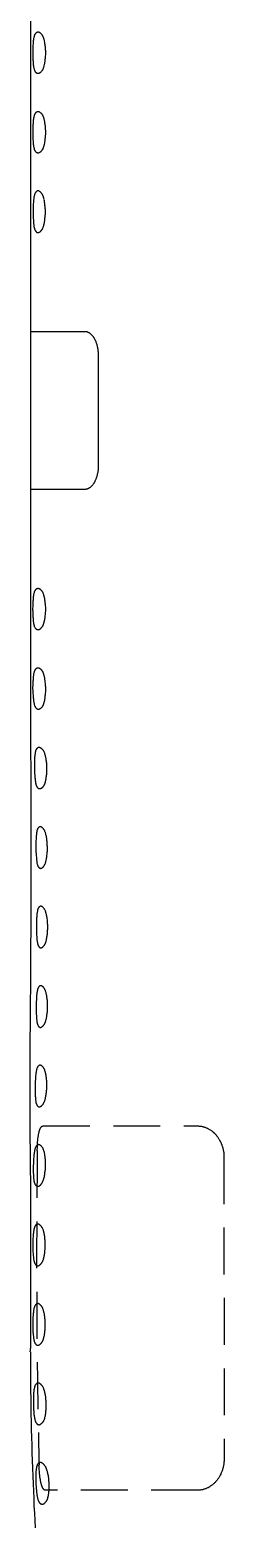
# Model space of a CAD drawing. Header units: millimetres. Extents: x -1718 to 143559, y -78490 to 15626.
# Drawn here: x 108194 to 109746, y -68535 to -56601 of the extents above; entities that cross this region are included whole.
import ezdxf

# ---------------------------------------------------------------- set-up
doc = ezdxf.new("R2010")
doc.units = ezdxf.units.MM
doc.header["$MEASUREMENT"] = 0
doc.linetypes.add('DASHED2', pattern=[0.375, 0.25, -0.125])
doc.layers.get('0').update_dxf_attribs({"linetype": 'CONTINUOUS'})

msp = doc.modelspace()

# ---------------------------------------------------------------- linework, layer by layer
at = {"color": 7, "ltscale": 0.03937}
for p, q in [((108198, -34121), (108198, -61865)), ((108198, -59012), (108308, -59012)), ((108308, -59012), (108635, -59012)), ((108740, -59202), (108741, -60084)), ((108308, -60274), (108198, -60274)), ((108636, -60274), (108308, -60274))]:
    msp.add_line(p, q, dxfattribs=at)
at = {"color": 7, "ltscale": 0.000367172}
msp.add_line((108219, -61866), (108219, -61866), dxfattribs=at)
at = {"color": 7, "ltscale": 0.000294122}
msp.add_line((108318, -61866), (108318, -61866), dxfattribs=at)
at = {"color": 7, "linetype": 'DASHED2', "ltscale": 1500}
for p, q in [((108299, -65361), (109537, -65361)), ((109745, -65611), (109746, -68022)), ((109539, -68272), (108317, -68271))]:
    msp.add_line(p, q, dxfattribs=at)
at = {"color": 7, "ltscale": 1.15342e-05}
msp.add_line((108198, -67166), (108198, -67166), dxfattribs=at)
at = {"color": 7, "ltscale": 0.03937}
for points in [[(108220, -56784), (108220, -56774), (108220, -56760), (108220, -56747), (108221, -56741), (108221, -56734), (108221, -56724), (108222, -56714), (108223, -56704), (108224, -56695), (108224, -56690), (108224, -56686), (108225, -56678), (108226, -56675), (108226, -56671), (108227, -56667), (108228, -56662), (108229, -56658), (108230, -56654), (108231, -56650), (108231, -56648), (108232, -56646), (108233, -56645), (108234, -56642), (108234, -56640), (108235, -56639), (108237, -56636), (108238, -56634), (108239, -56631), (108241, -56629), (108242, -56628), (108243, -56627), (108244, -56626), (108245, -56625), (108246, -56624), (108247, -56622), (108249, -56621), (108250, -56620), (108252, -56620), (108253, -56619), (108254, -56619), (108256, -56618), (108257, -56618), (108259, -56618), (108260, -56618), (108261, -56618), (108262, -56618), (108263, -56618), (108263, -56618), (108265, -56619), (108267, -56620), (108268, -56620), (108269, -56620), (108270, -56621), (108271, -56621), (108273, -56623), (108275, -56624), (108277, -56626), (108279, -56628), (108280, -56629), (108282, -56630), (108283, -56631), (108284, -56633), (108287, -56636), (108289, -56639), (108290, -56640), (108291, -56642), (108293, -56644), (108294, -56646), (108296, -56649), (108297, -56652), (108299, -56655), (108300, -56659), (108301, -56663), (108302, -56665), (108303, -56667), (108304, -56670), (108305, -56673), (108306, -56679), (108308, -56684)], [(108308, -56685), (108309, -56691), (108310, -56696), (108311, -56702), (108312, -56706), (108312, -56710), (108314, -56718), (108315, -56726), (108316, -56734), (108316, -56742), (108317, -56750), (108317, -56759), (108318, -56767), (108318, -56776), (108318, -56784)], [(108308, -56885), (108307, -56888), (108306, -56891), (108305, -56895), (108304, -56899), (108303, -56902), (108301, -56907), (108300, -56911), (108298, -56915), (108297, -56918), (108296, -56920), (108295, -56921), (108294, -56924), (108293, -56925), (108291, -56927), (108290, -56929), (108290, -56930), (108287, -56933), (108285, -56936), (108282, -56938), (108281, -56940), (108280, -56941), (108278, -56943), (108276, -56944), (108274, -56946), (108272, -56947), (108270, -56948), (108269, -56948), (108268, -56949), (108267, -56949), (108266, -56950), (108265, -56950), (108264, -56951), (108262, -56951), (108261, -56951), (108259, -56951), (108258, -56951), (108256, -56951), (108255, -56950), (108253, -56950), (108252, -56949), (108250, -56949), (108249, -56948), (108247, -56947), (108246, -56945), (108244, -56944), (108243, -56943), (108242, -56942), (108241, -56940), (108240, -56939), (108240, -56938), (108239, -56937), (108237, -56935), (108236, -56932), (108235, -56930), (108234, -56929), (108233, -56927), (108233, -56925), (108232, -56922), (108231, -56920), (108231, -56918), (108230, -56916), (108229, -56911), (108228, -56907), (108227, -56903), (108227, -56898), (108226, -56895), (108225, -56891), (108224, -56883), (108224, -56879), (108224, -56874), (108223, -56865), (108222, -56855), (108221, -56845), (108221, -56835), (108221, -56829), (108220, -56822), (108220, -56809), (108220, -56796), (108220, -56784)], [(108318, -56784), (108318, -56793), (108318, -56802), (108317, -56811), (108317, -56820), (108316, -56829), (108315, -56837), (108315, -56841), (108314, -56846), (108314, -56851), (108313, -56857), (108312, -56862), (108311, -56866), (108311, -56869), (108310, -56874), (108309, -56879), (108308, -56884)], [(108220, -57420), (108220, -57408), (108220, -57395), (108220, -57382), (108221, -57375), (108221, -57369), (108221, -57359), (108222, -57349), (108223, -57339), (108224, -57330), (108224, -57325), (108224, -57321), (108225, -57313), (108226, -57310), (108226, -57306), (108227, -57302), (108228, -57298), (108229, -57294), (108230, -57289), (108231, -57285), (108231, -57283), (108232, -57282), (108232, -57280), (108233, -57277), (108234, -57275), (108235, -57274), (108237, -57271), (108238, -57269), (108239, -57266), (108241, -57264), (108242, -57263), (108243, -57262), (108244, -57261), (108245, -57260), (108246, -57259), (108247, -57257), (108249, -57256), (108250, -57256), (108252, -57255), (108253, -57254), (108254, -57254), (108256, -57253), (108257, -57253), (108259, -57253), (108260, -57253), (108261, -57253), (108262, -57253), (108263, -57253), (108263, -57254), (108265, -57254), (108267, -57255), (108269, -57256), (108271, -57257), (108273, -57258), (108275, -57259), (108277, -57261), (108279, -57262), (108280, -57264), (108281, -57265), (108284, -57267), (108286, -57270), (108289, -57273), (108290, -57275), (108291, -57277), (108293, -57279), (108294, -57281), (108296, -57284), (108297, -57287), (108299, -57290), (108300, -57294), (108301, -57298), (108302, -57300), (108303, -57303), (108304, -57305), (108305, -57308), (108306, -57314), (108308, -57320)], [(108308, -57320), (108309, -57326), (108310, -57332), (108311, -57338), (108312, -57341), (108312, -57345), (108314, -57353), (108315, -57361), (108316, -57369), (108316, -57377), (108317, -57386), (108317, -57394), (108318, -57403), (108318, -57411), (108318, -57420)], [(108308, -57520), (108307, -57523), (108306, -57526), (108305, -57530), (108304, -57534), (108303, -57537), (108301, -57542), (108300, -57546), (108298, -57550), (108297, -57553), (108296, -57555), (108295, -57557), (108294, -57559), (108293, -57561), (108291, -57562), (108290, -57564), (108290, -57565), (108288, -57568), (108285, -57570), (108284, -57572), (108283, -57573), (108281, -57575), (108279, -57576), (108278, -57578), (108276, -57580), (108274, -57581), (108272, -57582), (108270, -57583), (108269, -57584), (108268, -57584), (108267, -57585), (108266, -57585), (108264, -57586), (108262, -57586), (108261, -57586), (108259, -57586), (108257, -57586), (108256, -57586), (108254, -57585), (108252, -57585), (108251, -57584), (108249, -57583), (108248, -57582), (108246, -57581), (108245, -57580), (108243, -57578), (108242, -57577), (108241, -57576), (108240, -57574), (108239, -57573), (108239, -57572), (108237, -57569), (108236, -57567), (108235, -57565), (108234, -57564), (108233, -57562), (108232, -57559), (108232, -57558), (108231, -57556), (108231, -57554), (108230, -57550), (108229, -57546), (108228, -57542), (108227, -57537), (108226, -57533), (108226, -57529), (108225, -57526), (108224, -57518), (108224, -57514), (108223, -57509), (108223, -57500), (108222, -57491), (108221, -57481), (108221, -57471), (108221, -57464), (108220, -57458), (108220, -57445), (108220, -57431), (108220, -57420)], [(108318, -57420), (108318, -57429), (108318, -57437), (108317, -57446), (108317, -57455), (108316, -57464), (108315, -57472), (108315, -57477), (108314, -57481), (108314, -57486), (108313, -57492), (108312, -57497), (108311, -57501), (108311, -57505), (108310, -57509), (108309, -57514), (108308, -57519)], [(108308, -57955), (108306, -57949), (108305, -57944), (108304, -57941), (108303, -57938), (108302, -57936), (108301, -57933), (108300, -57929), (108299, -57926), (108297, -57922), (108296, -57919), (108294, -57916), (108293, -57914), (108291, -57912), (108290, -57910), (108289, -57909), (108287, -57906), (108284, -57903), (108283, -57902), (108282, -57901), (108281, -57899), (108279, -57898), (108277, -57896), (108275, -57895), (108273, -57893), (108271, -57892), (108269, -57891), (108268, -57890), (108267, -57890), (108265, -57889), (108264, -57889), (108263, -57889), (108262, -57888), (108261, -57888), (108260, -57888), (108259, -57888), (108257, -57888), (108256, -57889), (108255, -57889), (108253, -57889), (108252, -57890), (108250, -57891), (108249, -57891), (108247, -57892), (108246, -57894), (108245, -57895), (108244, -57896), (108243, -57897), (108242, -57898), (108241, -57899), (108239, -57901), (108238, -57904), (108236, -57907), (108235, -57909), (108234, -57911), (108233, -57913), (108233, -57915), (108232, -57916), (108232, -57918), (108231, -57920), (108230, -57923), (108229, -57928), (108228, -57932), (108227, -57936), (108227, -57940), (108226, -57943), (108226, -57947), (108225, -57954), (108224, -57959), (108224, -57963), (108223, -57972), (108222, -57981), (108221, -57991), (108221, -58001), (108221, -58007), (108220, -58013), (108220, -58026), (108220, -58039), (108220, -58047), (108220, -58055)], [(108318, -58055), (108318, -58046), (108318, -58038), (108317, -58029), (108317, -58021), (108316, -58013), (108315, -58004), (108315, -57996), (108314, -57988), (108312, -57980), (108312, -57977), (108311, -57973), (108310, -57967), (108309, -57961), (108308, -57956)], [(108220, -58055), (108220, -58063), (108220, -58072), (108220, -58084), (108220, -58097), (108221, -58103), (108221, -58110), (108222, -58119), (108222, -58129), (108223, -58138), (108224, -58147), (108224, -58151), (108225, -58156), (108226, -58163), (108226, -58167), (108227, -58170), (108227, -58175), (108228, -58179), (108229, -58183), (108230, -58187), (108231, -58189), (108231, -58191), (108232, -58193), (108233, -58196), (108234, -58198), (108234, -58198), (108235, -58200), (108236, -58203), (108238, -58205), (108239, -58208), (108240, -58209), (108241, -58210), (108242, -58211), (108242, -58212), (108244, -58214), (108245, -58215), (108247, -58217), (108248, -58218), (108250, -58219), (108251, -58220), (108253, -58220), (108254, -58221), (108256, -58221), (108257, -58221), (108259, -58221), (108261, -58221), (108262, -58221), (108264, -58221), (108266, -58220), (108267, -58220), (108268, -58219), (108269, -58219), (108270, -58219), (108272, -58217), (108274, -58216), (108276, -58215), (108278, -58213), (108279, -58212), (108281, -58210), (108283, -58208), (108284, -58207), (108285, -58206), (108288, -58203), (108289, -58201), (108290, -58199), (108291, -58198), (108293, -58196), (108294, -58194), (108295, -58192), (108296, -58190), (108297, -58188), (108298, -58185), (108300, -58181), (108301, -58177), (108303, -58172), (108304, -58169), (108305, -58165), (108306, -58161), (108307, -58158), (108308, -58155)], [(108308, -58154), (108309, -58149), (108310, -58144), (108311, -58140), (108311, -58136), (108312, -58132), (108313, -58127), (108314, -58121), (108314, -58116), (108315, -58112), (108315, -58107), (108316, -58099), (108317, -58090), (108317, -58081), (108318, -58073), (108318, -58064), (108318, -58055)], [(108635, -59012), (108638, -59012), (108641, -59012), (108644, -59012), (108646, -59013), (108649, -59013), (108652, -59014), (108655, -59015), (108657, -59016), (108660, -59017), (108662, -59018), (108664, -59020), (108667, -59021), (108668, -59022), (108670, -59023), (108673, -59025), (108676, -59027), (108679, -59030), (108681, -59032), (108684, -59035), (108687, -59038), (108690, -59041), (108692, -59043), (108694, -59046), (108697, -59049), (108699, -59052), (108700, -59054), (108702, -59056), (108703, -59059), (108705, -59061), (108707, -59065), (108710, -59070), (108713, -59075), (108715, -59080), (108717, -59085), (108720, -59090), (108722, -59096), (108724, -59102), (108726, -59108), (108727, -59111), (108728, -59114), (108730, -59120), (108731, -59126), (108733, -59133), (108734, -59140), (108735, -59146), (108737, -59153), (108738, -59160), (108738, -59167), (108739, -59174), (108740, -59181), (108740, -59188), (108740, -59195), (108740, -59202)], [(108741, -60084), (108741, -60091), (108740, -60098), (108740, -60105), (108739, -60112), (108739, -60119), (108738, -60127), (108737, -60130), (108737, -60134), (108736, -60138), (108735, -60143), (108734, -60147), (108733, -60153), (108732, -60159), (108730, -60165), (108728, -60171), (108727, -60177), (108725, -60183), (108723, -60188), (108721, -60193), (108719, -60198), (108717, -60203), (108714, -60208), (108712, -60213), (108709, -60218), (108708, -60220), (108707, -60222), (108705, -60225), (108704, -60227), (108702, -60230), (108699, -60233), (108697, -60237), (108695, -60240), (108692, -60243), (108689, -60246), (108687, -60249), (108684, -60252), (108681, -60254), (108678, -60257), (108675, -60259), (108672, -60261), (108671, -60262), (108669, -60263), (108666, -60265), (108663, -60267), (108660, -60268), (108659, -60269), (108657, -60270), (108656, -60270), (108654, -60271), (108651, -60272), (108649, -60272), (108646, -60273), (108644, -60273), (108641, -60274), (108638, -60274), (108636, -60274)], [(108219, -61231), (108219, -61222), (108220, -61213), (108220, -61200), (108220, -61187), (108220, -61181), (108221, -61175), (108221, -61165), (108222, -61156), (108223, -61147), (108223, -61138), (108224, -61133), (108224, -61129), (108225, -61122), (108226, -61119), (108226, -61115), (108227, -61111), (108228, -61107), (108229, -61103), (108230, -61099), (108231, -61095), (108231, -61093), (108232, -61092), (108232, -61090), (108233, -61089), (108234, -61087), (108235, -61085), (108236, -61082), (108238, -61079), (108239, -61077), (108240, -61076), (108241, -61075), (108242, -61073), (108244, -61071), (108245, -61070), (108246, -61070), (108247, -61068), (108248, -61067), (108250, -61067), (108251, -61066), (108253, -61065), (108254, -61065), (108256, -61064), (108257, -61064), (108259, -61064), (108261, -61064), (108262, -61065), (108264, -61065), (108266, -61065), (108267, -61066), (108268, -61067), (108270, -61067), (108271, -61068), (108272, -61068), (108274, -61070), (108276, -61072), (108278, -61073), (108280, -61075), (108282, -61077), (108283, -61078), (108285, -61080), (108286, -61081), (108289, -61085), (108290, -61087), (108291, -61088), (108293, -61090), (108294, -61092), (108295, -61094), (108296, -61096), (108297, -61098), (108298, -61101), (108300, -61105), (108301, -61109), (108303, -61114), (108304, -61118), (108305, -61122), (108306, -61126), (108307, -61129), (108308, -61132)], [(108308, -61132), (108309, -61137), (108310, -61143), (108311, -61149), (108312, -61153), (108312, -61156), (108314, -61164), (108315, -61172), (108315, -61180), (108316, -61188), (108317, -61197), (108317, -61205), (108318, -61214), (108318, -61222), (108318, -61231)], [(108308, -61329), (108307, -61333), (108306, -61336), (108305, -61340), (108304, -61344), (108303, -61348), (108301, -61352), (108300, -61356), (108298, -61360), (108297, -61364), (108296, -61365), (108295, -61367), (108294, -61369), (108293, -61371), (108291, -61373), (108290, -61375), (108289, -61376), (108288, -61378), (108285, -61381), (108283, -61384), (108280, -61386), (108279, -61387), (108278, -61388), (108276, -61390), (108274, -61391), (108272, -61393), (108271, -61394), (108269, -61395), (108267, -61396), (108265, -61396), (108263, -61397), (108261, -61397), (108261, -61397), (108260, -61397), (108259, -61397), (108258, -61397), (108257, -61397), (108255, -61397), (108254, -61397), (108253, -61396), (108251, -61396), (108250, -61395), (108249, -61394), (108247, -61393), (108246, -61392), (108245, -61391), (108244, -61390), (108243, -61389), (108242, -61388), (108241, -61387), (108240, -61386), (108239, -61384), (108238, -61383), (108238, -61382), (108236, -61379), (108234, -61376), (108233, -61374), (108233, -61373), (108232, -61371), (108232, -61370), (108231, -61368), (108231, -61366), (108230, -61362), (108229, -61358), (108228, -61354), (108227, -61350), (108226, -61345), (108226, -61342), (108225, -61338), (108224, -61331), (108224, -61327), (108223, -61322), (108223, -61313), (108222, -61304), (108221, -61294), (108221, -61284), (108220, -61278), (108220, -61272), (108220, -61259), (108220, -61246), (108219, -61238), (108219, -61231)], [(108318, -61231), (108318, -61240), (108318, -61248), (108317, -61257), (108317, -61266), (108316, -61275), (108315, -61283), (108315, -61287), (108314, -61292), (108314, -61297), (108313, -61302), (108312, -61308), (108311, -61315), (108310, -61319), (108309, -61322), (108308, -61326), (108308, -61329)], [(108219, -61866), (108219, -61854), (108220, -61841), (108220, -61828), (108220, -61822), (108220, -61815), (108221, -61805), (108222, -61795), (108222, -61786), (108223, -61776), (108224, -61772), (108224, -61767), (108225, -61760), (108225, -61756), (108226, -61753), (108227, -61748), (108227, -61744), (108228, -61740), (108229, -61736), (108230, -61732), (108231, -61730), (108231, -61728), (108232, -61726), (108233, -61724), (108234, -61722), (108235, -61720), (108236, -61718), (108237, -61715), (108239, -61713), (108240, -61710), (108241, -61709), (108242, -61708), (108243, -61707), (108244, -61706), (108245, -61705), (108247, -61704), (108248, -61703), (108250, -61702), (108251, -61701), (108253, -61700), (108254, -61700), (108255, -61700), (108257, -61699), (108258, -61699), (108259, -61699), (108260, -61699), (108261, -61700), (108262, -61700), (108263, -61700), (108265, -61700), (108267, -61701), (108268, -61701), (108269, -61702), (108270, -61702), (108271, -61703), (108273, -61704), (108275, -61706), (108277, -61707), (108279, -61709), (108281, -61711), (108282, -61712), (108284, -61714), (108285, -61716), (108286, -61717), (108289, -61720), (108289, -61721), (108291, -61722), (108291, -61723), (108292, -61725), (108294, -61727), (108295, -61730), (108296, -61731), (108297, -61733), (108298, -61737), (108300, -61741), (108301, -61745), (108303, -61749), (108304, -61753), (108305, -61757), (108306, -61761), (108307, -61764), (108308, -61767)], [(108308, -61767), (108309, -61773), (108310, -61778), (108311, -61784), (108312, -61788), (108312, -61792), (108314, -61799), (108315, -61807), (108315, -61815), (108316, -61824), (108317, -61832), (108317, -61840), (108318, -61849), (108318, -61857), (108318, -61866)], [(108198, -61865), (108198, -61948), (108199, -62030), (108199, -62085), (108199, -62195), (108200, -62359), (108201, -62523), (108202, -62605), (108202, -62687), (108202, -62769), (108203, -62851), (108203, -62932), (108203, -63014), (108203, -63095), (108203, -63177), (108203, -63253), (108203, -63329), (108203, -63405), (108202, -63481), (108202, -63556), (108202, -63632), (108201, -63708), (108201, -63783), (108200, -63934), (108199, -64085), (108198, -64235), (108197, -64386), (108196, -64485), (108196, -64567), (108195, -64649), (108195, -64730), (108195, -64812), (108194, -64894), (108194, -64975), (108194, -65057), (108194, -65139), (108194, -65221), (108195, -65302), (108195, -65384), (108195, -65466), (108196, -65549), (108196, -65631), (108197, -65714), (108198, -65797)], [(108310, -61964), (108308, -61970), (108307, -61976), (108306, -61979), (108305, -61982), (108304, -61986), (108303, -61990), (108301, -61994), (108300, -61997), (108298, -62001), (108297, -62004), (108295, -62006), (108295, -62008), (108294, -62009), (108293, -62010), (108292, -62011), (108290, -62014), (108287, -62017), (108286, -62019), (108285, -62020), (108284, -62021), (108282, -62022), (108280, -62024), (108279, -62026), (108277, -62027), (108275, -62028), (108273, -62029), (108271, -62030), (108269, -62031), (108268, -62032), (108266, -62032), (108264, -62032), (108263, -62032), (108261, -62032), (108259, -62032), (108258, -62032), (108256, -62031), (108255, -62031), (108253, -62030), (108252, -62029), (108251, -62028), (108250, -62028), (108249, -62027), (108248, -62026), (108247, -62025), (108246, -62024), (108245, -62023), (108244, -62021), (108242, -62019), (108241, -62017), (108239, -62014), (108238, -62011), (108237, -62009), (108236, -62007), (108235, -62006), (108234, -62003), (108233, -62000), (108232, -61996), (108231, -61992), (108230, -61988), (108230, -61985), (108229, -61981), (108228, -61978), (108228, -61974), (108227, -61970), (108227, -61966), (108226, -61958), (108225, -61950), (108224, -61941), (108223, -61935), (108223, -61929), (108222, -61923), (108222, -61917), (108221, -61904), (108220, -61892), (108220, -61879), (108219, -61866)], [(108318, -61866), (108318, -61875), (108318, -61884), (108318, -61893), (108317, -61902), (108317, -61910), (108316, -61918), (108315, -61926), (108315, -61934), (108314, -61942), (108313, -61946), (108312, -61950), (108311, -61955), (108311, -61959), (108310, -61964)], [(108233, -62501), (108233, -62487), (108233, -62474), (108233, -62461), (108233, -62449), (108234, -62437), (108234, -62431), (108234, -62426), (108235, -62418), (108235, -62411), (108236, -62404), (108236, -62396), (108237, -62393), (108237, -62389), (108238, -62384), (108239, -62379), (108239, -62375), (108240, -62371), (108241, -62368), (108241, -62366), (108242, -62364), (108243, -62361), (108243, -62359), (108244, -62357), (108245, -62355), (108247, -62352), (108247, -62351), (108248, -62349), (108249, -62348), (108250, -62346), (108251, -62344), (108253, -62343), (108254, -62341), (108255, -62340), (108256, -62339), (108257, -62338), (108258, -62337), (108260, -62337), (108261, -62336), (108262, -62335), (108264, -62335), (108265, -62335), (108267, -62335), (108269, -62335), (108270, -62335), (108272, -62335), (108274, -62335), (108275, -62336), (108276, -62336), (108277, -62337), (108278, -62337), (108279, -62338), (108281, -62339), (108283, -62341), (108285, -62342), (108287, -62344), (108289, -62345), (108291, -62347), (108292, -62349), (108293, -62350), (108294, -62352), (108296, -62353), (108298, -62356), (108298, -62357), (108300, -62358), (108301, -62360), (108302, -62362), (108303, -62364), (108304, -62365), (108305, -62367), (108306, -62371), (108308, -62374), (108310, -62379), (108311, -62383), (108312, -62387), (108314, -62392), (108315, -62395), (108316, -62398), (108317, -62405), (108319, -62411)], [(108319, -62411), (108320, -62417), (108321, -62422), (108322, -62427), (108322, -62431), (108323, -62435), (108324, -62443), (108325, -62451), (108326, -62460), (108326, -62468), (108327, -62476), (108327, -62484), (108328, -62493), (108328, -62501)], [(108322, -62584), (108321, -62590), (108320, -62597), (108319, -62603), (108317, -62609), (108316, -62612), (108316, -62615), (108315, -62618), (108314, -62620), (108313, -62624), (108312, -62627), (108310, -62630), (108310, -62632), (108309, -62634), (108308, -62636), (108307, -62638), (108306, -62640), (108305, -62642), (108304, -62644), (108302, -62646), (108302, -62646), (108299, -62650), (108298, -62651), (108297, -62653), (108295, -62655), (108294, -62656), (108292, -62658), (108290, -62660), (108288, -62661), (108286, -62663), (108284, -62664), (108283, -62665), (108282, -62665), (108280, -62666), (108279, -62667), (108277, -62667), (108275, -62667), (108274, -62668), (108273, -62668), (108272, -62668), (108271, -62668), (108270, -62667), (108269, -62667), (108268, -62667), (108267, -62667), (108266, -62666), (108264, -62665), (108263, -62664), (108261, -62663), (108260, -62662), (108259, -62660), (108257, -62659), (108256, -62658), (108255, -62656), (108254, -62655), (108254, -62654), (108252, -62651), (108251, -62649), (108250, -62646), (108249, -62644), (108248, -62643), (108248, -62641), (108247, -62639), (108246, -62638), (108245, -62634), (108244, -62630), (108244, -62627), (108243, -62624), (108243, -62621), (108242, -62618), (108241, -62611), (108240, -62604), (108239, -62596), (108238, -62587), (108237, -62578), (108236, -62568), (108236, -62562), (108236, -62556), (108235, -62549), (108235, -62543), (108234, -62529), (108234, -62515), (108233, -62501)], [(108328, -62501), (108328, -62510), (108328, -62519), (108328, -62527), (108327, -62536), (108327, -62544), (108326, -62552), (108325, -62560), (108324, -62568), (108323, -62576), (108323, -62580), (108322, -62584)], [(108333, -63102), (108332, -63095), (108332, -63087), (108331, -63080), (108330, -63072), (108329, -63065), (108328, -63057), (108326, -63049), (108326, -63046), (108325, -63042), (108324, -63039), (108323, -63035), (108322, -63031), (108321, -63026), (108320, -63022), (108318, -63017), (108317, -63013), (108315, -63009), (108314, -63005), (108313, -63003), (108312, -63001), (108311, -62999), (108310, -62997), (108308, -62995), (108307, -62993), (108306, -62991), (108304, -62988), (108302, -62986), (108300, -62984), (108299, -62982), (108297, -62981), (108296, -62980), (108295, -62979), (108293, -62977), (108291, -62976), (108290, -62974), (108288, -62973), (108287, -62973), (108286, -62972), (108285, -62972), (108284, -62971), (108282, -62971), (108281, -62970), (108279, -62970), (108278, -62970), (108276, -62970), (108275, -62970), (108274, -62970), (108272, -62970), (108271, -62971), (108270, -62971), (108268, -62972), (108267, -62973), (108266, -62973), (108265, -62974), (108265, -62975), (108264, -62976), (108263, -62977), (108261, -62979), (108260, -62980), (108259, -62982), (108258, -62983), (108258, -62985), (108256, -62987), (108255, -62990), (108254, -62992), (108253, -62994), (108253, -62996), (108252, -62998), (108251, -63001), (108251, -63003), (108250, -63005), (108249, -63010), (108249, -63013), (108248, -63016), (108248, -63019), (108247, -63022), (108246, -63029), (108246, -63036), (108245, -63041), (108245, -63046), (108245, -63052), (108244, -63057), (108244, -63068), (108243, -63079), (108243, -63086), (108243, -63093), (108243, -63100), (108243, -63107), (108243, -63122), (108243, -63136)], [(108243, -63136), (108243, -63151), (108243, -63165), (108243, -63172), (108244, -63180), (108244, -63191), (108245, -63202), (108246, -63213), (108246, -63218), (108247, -63224), (108247, -63229), (108247, -63233), (108248, -63238), (108249, -63242), (108249, -63246), (108250, -63250), (108250, -63255), (108251, -63260), (108252, -63265), (108253, -63269), (108254, -63273), (108255, -63274), (108255, -63276), (108256, -63279), (108257, -63280), (108257, -63282), (108259, -63285), (108260, -63287), (108261, -63288), (108261, -63289), (108262, -63291), (108264, -63293), (108265, -63294), (108266, -63296), (108268, -63297), (108268, -63298), (108269, -63299), (108270, -63300), (108271, -63300), (108272, -63301), (108273, -63301), (108274, -63302), (108274, -63302), (108275, -63302), (108276, -63302), (108278, -63303), (108279, -63303), (108280, -63303), (108281, -63303), (108281, -63303), (108283, -63302), (108285, -63302), (108286, -63301), (108288, -63301), (108290, -63300), (108291, -63299), (108293, -63298), (108294, -63297), (108296, -63295), (108297, -63294), (108299, -63293), (108300, -63292), (108302, -63289), (108304, -63287), (108306, -63284), (108308, -63282), (108309, -63280), (108310, -63279), (108311, -63277), (108312, -63276), (108312, -63275), (108314, -63271), (108315, -63268), (108317, -63265), (108318, -63261), (108319, -63258), (108320, -63256), (108321, -63253), (108322, -63250), (108323, -63245), (108324, -63239), (108325, -63234), (108327, -63229), (108328, -63223), (108328, -63219), (108329, -63215), (108330, -63211), (108330, -63207), (108331, -63199), (108332, -63190), (108333, -63182), (108333, -63173), (108334, -63165), (108334, -63156)], [(108337, -63771), (108337, -63763), (108337, -63754), (108336, -63746), (108336, -63737), (108335, -63729), (108335, -63721), (108334, -63713), (108333, -63704), (108332, -63697), (108330, -63689), (108330, -63685), (108329, -63681), (108328, -63678), (108328, -63674), (108326, -63670), (108325, -63665), (108324, -63661), (108323, -63658), (108323, -63655), (108321, -63651), (108320, -63648), (108319, -63645), (108318, -63641), (108316, -63638), (108315, -63634), (108314, -63633), (108313, -63631), (108312, -63630), (108311, -63629), (108310, -63627), (108309, -63625), (108306, -63622), (108304, -63619), (108303, -63617), (108301, -63616), (108300, -63614), (108298, -63613), (108296, -63611), (108295, -63610), (108293, -63609), (108292, -63608), (108291, -63608), (108290, -63607), (108289, -63607), (108287, -63606), (108286, -63606), (108284, -63605), (108283, -63605), (108282, -63605), (108280, -63605), (108278, -63605), (108277, -63605), (108276, -63606), (108274, -63607), (108273, -63608), (108271, -63609), (108270, -63610), (108269, -63611), (108267, -63612), (108266, -63614), (108265, -63616), (108264, -63617), (108263, -63619), (108262, -63621), (108261, -63623), (108260, -63624), (108259, -63626), (108259, -63627), (108258, -63630), (108257, -63632), (108256, -63635), (108256, -63637), (108255, -63639), (108255, -63642), (108254, -63646), (108253, -63652), (108252, -63658), (108251, -63665), (108250, -63672), (108250, -63679), (108249, -63686), (108249, -63691), (108248, -63697), (108248, -63703), (108248, -63709), (108247, -63721), (108247, -63734), (108247, -63746), (108247, -63759), (108247, -63771)], [(108247, -63771), (108247, -63786), (108247, -63800), (108247, -63814), (108247, -63821), (108248, -63828), (108248, -63837), (108249, -63846), (108249, -63854), (108250, -63864), (108250, -63868), (108251, -63873), (108251, -63877), (108252, -63881), (108252, -63885), (108253, -63889), (108254, -63894), (108255, -63899), (108255, -63903), (108256, -63907), (108257, -63909), (108257, -63911), (108258, -63912), (108259, -63914), (108260, -63916), (108260, -63918), (108261, -63920), (108262, -63922), (108263, -63923), (108264, -63925), (108265, -63927), (108266, -63929), (108268, -63930), (108268, -63931), (108269, -63932), (108270, -63933), (108271, -63934), (108273, -63935), (108274, -63936), (108275, -63936), (108277, -63937), (108278, -63938), (108279, -63938), (108281, -63938), (108282, -63938), (108284, -63938), (108285, -63938), (108287, -63937), (108288, -63937), (108290, -63936), (108292, -63935), (108293, -63934), (108294, -63933), (108295, -63933), (108296, -63932), (108297, -63931), (108299, -63929), (108302, -63927), (108304, -63925), (108306, -63922), (108308, -63920), (108310, -63917), (108311, -63915), (108312, -63913), (108313, -63912), (108315, -63909), (108316, -63906), (108318, -63903), (108319, -63899), (108320, -63897), (108321, -63895), (108321, -63893), (108322, -63890), (108324, -63885), (108325, -63881), (108326, -63876), (108327, -63872), (108328, -63869), (108328, -63865), (108330, -63858), (108331, -63851), (108332, -63843), (108333, -63836), (108334, -63828), (108335, -63820), (108336, -63812), (108336, -63804), (108336, -63796), (108337, -63788), (108337, -63780), (108337, -63771)], [(108336, -64407), (108336, -64399), (108335, -64390), (108335, -64382), (108335, -64374), (108334, -64366), (108334, -64358), (108333, -64351), (108332, -64343), (108331, -64335), (108330, -64327), (108329, -64323), (108329, -64319), (108328, -64316), (108327, -64312), (108326, -64307), (108325, -64303), (108324, -64298), (108323, -64293), (108321, -64288), (108320, -64285), (108319, -64283), (108319, -64280), (108318, -64278), (108316, -64275), (108315, -64272), (108314, -64269), (108312, -64266), (108311, -64265), (108311, -64264), (108310, -64262), (108308, -64260), (108306, -64257), (108305, -64256), (108303, -64254), (108302, -64252), (108300, -64250), (108298, -64248), (108296, -64247), (108294, -64245), (108293, -64244), (108292, -64244), (108291, -64243), (108290, -64243), (108289, -64242), (108287, -64241), (108285, -64241), (108284, -64240), (108282, -64240), (108281, -64240), (108280, -64240), (108279, -64240), (108279, -64240), (108278, -64240), (108277, -64241), (108276, -64241), (108275, -64241), (108273, -64242), (108272, -64243), (108271, -64244), (108269, -64245), (108268, -64246), (108267, -64248), (108265, -64249), (108264, -64251), (108263, -64252), (108263, -64253), (108262, -64255), (108261, -64256), (108260, -64259), (108259, -64260), (108258, -64262), (108257, -64264), (108257, -64266), (108256, -64267), (108255, -64271), (108254, -64274), (108254, -64278), (108253, -64281), (108253, -64284), (108252, -64290), (108251, -64296), (108250, -64303), (108249, -64310), (108248, -64317), (108248, -64323), (108247, -64328), (108247, -64335), (108247, -64341), (108246, -64353), (108245, -64366), (108245, -64380), (108245, -64393), (108245, -64407)], [(108245, -64407), (108244, -64421), (108245, -64435), (108245, -64443), (108245, -64450), (108245, -64459), (108245, -64468), (108246, -64478), (108246, -64488), (108247, -64494), (108247, -64499), (108248, -64507), (108249, -64514), (108249, -64521), (108250, -64527), (108251, -64532), (108252, -64535), (108252, -64537), (108253, -64541), (108254, -64544), (108255, -64547), (108255, -64549), (108256, -64552), (108257, -64554), (108258, -64556), (108259, -64557), (108260, -64558), (108260, -64560), (108261, -64562), (108263, -64563), (108264, -64565), (108265, -64566), (108266, -64567), (108267, -64568), (108267, -64569), (108268, -64569), (108269, -64570), (108270, -64571), (108272, -64571), (108273, -64572), (108274, -64572), (108275, -64573), (108277, -64573), (108278, -64573), (108279, -64573), (108281, -64573), (108282, -64573), (108282, -64573), (108284, -64572), (108286, -64572), (108288, -64571), (108289, -64570), (108291, -64568), (108293, -64567), (108295, -64566), (108297, -64564), (108298, -64563), (108299, -64562), (108300, -64560), (108302, -64559), (108304, -64556), (108306, -64554), (108307, -64552), (108308, -64551), (108309, -64550), (108310, -64548), (108310, -64547), (108312, -64545), (108313, -64542), (108315, -64538), (108316, -64535), (108317, -64533), (108318, -64531), (108319, -64528), (108320, -64526), (108321, -64520), (108322, -64518), (108323, -64515), (108324, -64511), (108325, -64508), (108326, -64502), (108327, -64495), (108329, -64488), (108330, -64480), (108331, -64473), (108332, -64465), (108333, -64457), (108334, -64449), (108334, -64441), (108335, -64432), (108335, -64424), (108335, -64415), (108336, -64407)], [(108330, -65042), (108330, -65033), (108330, -65025), (108329, -65017), (108329, -65009), (108329, -65001), (108328, -64992), (108327, -64984), (108326, -64976), (108325, -64968), (108325, -64964), (108324, -64960), (108324, -64956), (108323, -64952), (108322, -64948), (108321, -64943), (108320, -64938), (108319, -64932), (108317, -64927), (108316, -64924), (108315, -64922), (108315, -64919), (108314, -64917), (108313, -64913), (108311, -64910), (108310, -64907), (108308, -64904), (108307, -64901), (108305, -64899), (108304, -64897), (108303, -64895), (108300, -64892), (108298, -64889), (108296, -64887), (108295, -64885), (108293, -64884), (108292, -64883), (108291, -64882), (108289, -64881), (108287, -64879), (108285, -64878), (108284, -64877), (108283, -64877), (108282, -64877), (108280, -64876), (108279, -64876), (108278, -64876), (108277, -64875), (108275, -64875), (108274, -64875), (108272, -64875), (108271, -64876), (108270, -64876), (108269, -64877), (108268, -64877), (108267, -64878), (108266, -64878), (108265, -64879), (108264, -64880), (108262, -64881), (108261, -64882), (108260, -64884), (108258, -64886), (108257, -64887), (108256, -64889), (108255, -64891), (108254, -64893), (108253, -64895), (108252, -64897), (108251, -64900), (108250, -64903), (108249, -64906), (108248, -64909), (108247, -64913), (108246, -64916), (108246, -64918), (108245, -64924), (108244, -64928), (108244, -64931), (108242, -64939), (108242, -64947), (108241, -64955), (108240, -64961), (108240, -64966), (108239, -64973), (108239, -64979), (108238, -64991), (108237, -65003), (108237, -65016), (108236, -65029), (108236, -65042)], [(108236, -65042), (108236, -65054), (108236, -65066), (108236, -65078), (108236, -65090), (108236, -65097), (108236, -65104), (108237, -65110), (108237, -65116), (108237, -65124), (108238, -65132), (108238, -65140), (108239, -65144), (108239, -65148), (108240, -65152), (108240, -65156), (108241, -65161), (108241, -65165), (108242, -65169), (108243, -65174), (108243, -65176), (108244, -65178), (108245, -65180), (108245, -65182), (108246, -65184), (108247, -65187), (108248, -65189), (108249, -65190), (108249, -65192), (108250, -65194), (108251, -65195), (108253, -65197), (108254, -65199), (108255, -65201), (108256, -65202), (108257, -65202), (108258, -65203), (108259, -65204), (108260, -65205), (108261, -65206), (108263, -65207), (108264, -65207), (108265, -65208), (108267, -65208), (108268, -65208), (108269, -65208), (108270, -65208), (108271, -65208), (108272, -65208), (108273, -65208), (108274, -65208), (108275, -65208), (108276, -65207), (108278, -65206), (108280, -65206), (108282, -65204), (108284, -65203), (108286, -65202), (108287, -65201), (108289, -65199), (108291, -65198), (108292, -65196), (108293, -65195), (108295, -65193), (108297, -65190), (108300, -65187), (108301, -65186), (108302, -65185), (108303, -65183), (108303, -65182), (108304, -65180), (108306, -65177), (108307, -65174), (108309, -65171), (108310, -65167), (108311, -65165), (108312, -65162), (108313, -65160), (108314, -65157), (108316, -65152), (108316, -65149), (108317, -65146), (108318, -65142), (108319, -65139), (108320, -65132), (108322, -65125), (108323, -65118), (108324, -65111), (108325, -65103), (108326, -65095), (108327, -65087), (108328, -65078), (108329, -65069), (108329, -65060), (108330, -65051), (108330, -65042)], [(108253, -65561), (108253, -65550), (108254, -65539), (108254, -65528), (108254, -65517), (108255, -65506), (108256, -65495), (108256, -65485), (108257, -65479), (108257, -65474), (108258, -65467), (108259, -65460), (108260, -65453), (108261, -65445), (108262, -65440), (108262, -65436), (108263, -65432), (108264, -65428), (108265, -65422), (108266, -65416), (108268, -65410), (108269, -65404), (108270, -65402), (108271, -65399), (108272, -65394), (108273, -65392), (108274, -65390), (108275, -65388), (108276, -65385), (108277, -65382), (108279, -65379), (108280, -65376), (108281, -65375), (108282, -65374), (108283, -65373), (108284, -65371), (108285, -65370), (108287, -65368), (108287, -65367), (108288, -65366), (108289, -65365), (108290, -65365), (108291, -65364), (108293, -65363), (108294, -65362), (108295, -65362), (108297, -65362), (108298, -65361), (108299, -65361)], [(108320, -65677), (108320, -65669), (108320, -65661), (108319, -65653), (108319, -65645), (108319, -65637), (108318, -65628), (108317, -65620), (108317, -65616), (108317, -65611), (108316, -65605), (108315, -65599), (108314, -65592), (108313, -65586), (108312, -65581), (108310, -65574), (108310, -65571), (108309, -65568), (108308, -65564), (108307, -65561), (108306, -65557), (108304, -65553), (108303, -65549), (108301, -65546), (108300, -65542), (108299, -65539), (108297, -65537), (108296, -65534), (108294, -65532), (108293, -65531), (108290, -65527), (108289, -65526), (108288, -65525), (108286, -65523), (108285, -65521), (108283, -65520), (108281, -65518), (108279, -65516), (108277, -65515), (108275, -65514), (108274, -65513), (108273, -65513), (108272, -65512), (108271, -65512), (108270, -65511), (108268, -65511), (108266, -65511), (108265, -65510), (108263, -65510), (108261, -65511), (108260, -65511), (108258, -65511), (108257, -65512), (108255, -65513), (108254, -65514), (108252, -65515), (108251, -65516), (108249, -65517), (108248, -65519), (108247, -65520), (108246, -65521), (108245, -65522), (108244, -65524), (108243, -65526), (108241, -65528), (108240, -65531), (108239, -65532), (108238, -65534), (108238, -65536), (108237, -65538), (108236, -65540), (108235, -65543), (108235, -65545), (108234, -65547), (108233, -65552), (108232, -65556), (108231, -65561), (108230, -65566), (108230, -65570), (108229, -65574), (108229, -65578), (108228, -65583), (108227, -65592), (108226, -65601), (108225, -65611), (108224, -65621), (108223, -65632), (108223, -65643), (108222, -65654), (108222, -65665), (108221, -65677)], [(108221, -65677), (108221, -65685), (108221, -65694), (108221, -65707), (108221, -65720), (108221, -65726), (108221, -65733), (108221, -65739), (108222, -65744), (108222, -65755), (108222, -65760), (108223, -65765), (108223, -65770), (108223, -65774), (108224, -65781), (108225, -65787), (108225, -65793), (108226, -65799)], [(108299, -65801), (108301, -65797), (108302, -65793), (108304, -65789), (108305, -65785), (108306, -65781), (108307, -65778), (108308, -65775), (108308, -65772), (108310, -65765), (108311, -65758), (108313, -65750), (108314, -65743), (108315, -65739), (108315, -65734), (108316, -65726), (108317, -65717), (108318, -65709), (108319, -65700), (108319, -65691), (108319, -65682), (108320, -65677)], [(108198, -65797), (108198, -65910), (108198, -66080), (108198, -66251), (108198, -66421), (108198, -66592), (108198, -66761), (108198, -66923), (108198, -67031), (108198, -67085), (108198, -67139)], [(108226, -65799), (108227, -65804), (108228, -65806), (108228, -65808), (108229, -65812), (108230, -65815), (108231, -65817), (108232, -65820), (108232, -65821), (108233, -65822), (108235, -65825), (108235, -65827), (108236, -65828), (108237, -65829), (108238, -65831), (108239, -65832), (108239, -65833), (108241, -65834), (108242, -65836), (108243, -65837), (108244, -65838), (108246, -65839), (108247, -65840), (108249, -65841), (108250, -65842), (108252, -65843), (108253, -65843), (108255, -65843), (108256, -65843), (108258, -65843), (108259, -65843), (108260, -65843), (108262, -65843), (108263, -65843), (108264, -65842), (108265, -65842), (108267, -65841), (108268, -65841), (108269, -65840), (108270, -65840), (108271, -65839), (108273, -65838), (108275, -65836), (108277, -65834), (108279, -65833), (108281, -65831), (108283, -65829), (108284, -65827), (108285, -65826), (108287, -65824), (108288, -65822), (108290, -65820), (108291, -65819), (108292, -65817), (108292, -65816), (108293, -65815), (108295, -65812), (108296, -65808), (108298, -65805), (108299, -65801)], [(108317, -66312), (108317, -66303), (108317, -66294), (108317, -66289), (108316, -66285), (108316, -66279), (108316, -66273), (108315, -66267), (108314, -66259), (108314, -66252), (108313, -66245), (108311, -66237), (108310, -66230), (108309, -66224), (108308, -66217), (108306, -66211), (108305, -66205), (108304, -66202), (108303, -66199), (108302, -66195), (108300, -66190), (108299, -66187), (108297, -66183), (108296, -66179), (108294, -66176), (108293, -66174), (108291, -66172), (108290, -66169), (108289, -66168), (108288, -66167), (108287, -66165), (108285, -66163), (108284, -66162), (108283, -66160), (108281, -66158), (108279, -66156), (108277, -66155), (108275, -66153), (108273, -66151), (108271, -66150), (108270, -66149), (108269, -66149), (108267, -66148), (108266, -66148), (108265, -66147), (108264, -66147), (108263, -66146), (108262, -66146), (108261, -66146), (108259, -66146), (108258, -66146), (108256, -66146), (108255, -66146), (108253, -66146), (108252, -66146), (108250, -66147), (108249, -66148), (108248, -66148), (108246, -66149), (108246, -66150), (108245, -66150), (108243, -66152), (108242, -66153), (108240, -66155), (108239, -66157), (108238, -66159), (108236, -66160), (108236, -66162), (108235, -66163), (108233, -66166), (108232, -66168), (108232, -66170), (108231, -66172), (108230, -66174), (108229, -66176), (108229, -66179), (108228, -66182), (108227, -66185), (108227, -66187), (108226, -66193), (108225, -66198), (108224, -66203), (108223, -66208), (108223, -66213), (108222, -66217), (108221, -66226), (108221, -66235), (108220, -66246), (108219, -66257), (108219, -66268), (108219, -66279), (108218, -66290), (108218, -66301), (108218, -66312)], [(108218, -66312), (108218, -66324), (108218, -66335), (108219, -66346), (108219, -66358), (108219, -66369), (108220, -66380), (108220, -66385), (108221, -66391), (108221, -66398), (108222, -66405), (108223, -66411), (108223, -66419), (108224, -66422), (108224, -66426), (108225, -66430), (108226, -66434), (108227, -66438), (108228, -66443), (108229, -66447), (108229, -66449), (108230, -66450), (108230, -66452), (108231, -66453), (108232, -66455), (108233, -66457), (108234, -66460), (108236, -66463), (108237, -66465), (108238, -66466), (108239, -66468), (108240, -66469), (108240, -66470), (108242, -66471), (108243, -66473), (108245, -66474), (108246, -66475), (108248, -66476), (108249, -66477), (108251, -66477), (108252, -66478), (108254, -66478), (108255, -66479), (108257, -66479), (108259, -66479), (108260, -66478), (108262, -66478), (108264, -66478), (108265, -66477), (108266, -66477), (108267, -66476), (108268, -66476), (108270, -66475), (108272, -66473), (108274, -66472), (108276, -66470), (108277, -66469), (108279, -66467), (108281, -66466), (108282, -66464), (108283, -66463), (108286, -66460), (108287, -66459), (108289, -66456), (108290, -66455), (108291, -66453), (108293, -66450), (108294, -66448), (108296, -66445), (108297, -66441), (108299, -66437), (108300, -66433), (108302, -66429), (108303, -66424), (108304, -66421), (108305, -66418), (108306, -66415), (108306, -66412), (108308, -66405), (108309, -66399), (108310, -66392), (108312, -66385), (108313, -66378), (108314, -66371), (108314, -66364), (108315, -66357), (108315, -66353), (108316, -66348), (108316, -66344), (108316, -66339), (108317, -66330), (108317, -66321), (108317, -66312)], [(108302, -66832), (108301, -66828), (108299, -66823), (108297, -66819), (108297, -66817), (108296, -66815), (108295, -66813), (108293, -66810), (108292, -66808), (108291, -66806), (108290, -66805), (108289, -66803), (108288, -66802), (108286, -66800), (108285, -66799), (108283, -66796), (108281, -66795), (108280, -66793), (108278, -66791), (108275, -66789), (108273, -66787), (108271, -66786), (108269, -66784), (108267, -66783), (108265, -66783), (108264, -66782), (108263, -66782), (108262, -66782), (108261, -66781), (108260, -66781), (108258, -66781), (108257, -66781), (108255, -66781), (108254, -66781), (108252, -66781), (108251, -66782), (108250, -66782), (108249, -66783), (108248, -66783), (108247, -66783), (108246, -66785), (108244, -66786), (108243, -66787), (108241, -66788), (108240, -66790), (108239, -66792), (108238, -66793), (108237, -66795), (108236, -66796), (108234, -66799), (108233, -66802), (108232, -66804), (108231, -66805), (108231, -66806), (108230, -66808), (108229, -66810), (108229, -66812), (108228, -66815), (108227, -66820), (108226, -66823), (108225, -66828), (108224, -66832), (108224, -66836), (108223, -66839), (108223, -66846), (108222, -66853), (108221, -66861), (108220, -66868), (108220, -66874), (108220, -66880), (108219, -66886), (108219, -66892), (108219, -66904), (108218, -66917), (108218, -66929), (108218, -66942), (108218, -66956), (108218, -66969), (108218, -66982), (108219, -66989), (108219, -66996), (108219, -67002), (108219, -67008), (108220, -67017), (108221, -67025), (108221, -67033), (108222, -67038), (108222, -67042), (108223, -67047), (108223, -67051), (108224, -67057), (108225, -67063), (108226, -67069), (108226, -67072), (108227, -67074)], [(108227, -67074), (108228, -67077), (108228, -67079), (108229, -67081), (108229, -67083), (108230, -67086), (108231, -67088), (108232, -67090), (108233, -67092), (108233, -67094), (108235, -67096), (108236, -67099), (108238, -67101), (108239, -67103), (108240, -67104), (108241, -67105), (108242, -67107), (108244, -67108), (108245, -67109), (108247, -67110), (108247, -67111), (108248, -67111), (108249, -67112), (108250, -67112), (108251, -67113), (108252, -67113), (108254, -67113), (108255, -67114), (108256, -67114), (108258, -67114), (108259, -67114), (108260, -67114), (108261, -67114), (108262, -67113), (108264, -67113), (108266, -67112), (108268, -67111), (108270, -67110), (108272, -67109), (108274, -67108), (108275, -67107), (108277, -67105), (108279, -67104), (108280, -67103), (108281, -67101), (108283, -67099), (108285, -67097), (108286, -67096), (108288, -67094), (108289, -67092), (108290, -67091), (108291, -67090), (108292, -67089), (108292, -67087), (108294, -67085), (108295, -67082), (108297, -67079), (108298, -67075), (108300, -67072), (108301, -67069), (108302, -67065), (108303, -67063), (108304, -67060), (108305, -67057), (108305, -67054), (108307, -67048), (108308, -67042), (108310, -67036), (108311, -67029), (108312, -67025), (108312, -67022), (108313, -67014), (108314, -67006), (108315, -66998), (108316, -66990), (108316, -66981), (108317, -66973), (108317, -66964), (108317, -66956), (108317, -66947)], [(108317, -66947), (108317, -66939), (108317, -66931), (108317, -66923), (108316, -66915), (108316, -66907), (108315, -66899), (108314, -66891), (108313, -66884), (108312, -66877), (108311, -66869), (108310, -66863), (108308, -66856), (108307, -66849), (108306, -66846), (108305, -66843), (108304, -66838), (108302, -66832)], [(108198, -67166), (108198, -67228), (108198, -67291), (108199, -67353), (108199, -67415), (108200, -67477), (108201, -67539), (108202, -67601), (108203, -67663), (108204, -67725), (108205, -67787), (108207, -67849), (108209, -67911), (108211, -67973), (108213, -68035), (108215, -68097), (108217, -68159), (108220, -68221), (108222, -68280), (108225, -68338), (108227, -68397), (108230, -68455), (108233, -68514), (108236, -68573)], [(108325, -67582), (108325, -67574), (108325, -67566), (108324, -67558), (108323, -67550), (108323, -67542), (108322, -67535), (108321, -67527), (108320, -67519), (108319, -67512), (108317, -67505), (108316, -67498), (108314, -67491), (108313, -67485), (108312, -67481), (108311, -67478), (108310, -67475), (108309, -67472), (108308, -67470), (108307, -67467), (108306, -67463), (108305, -67460), (108304, -67457), (108302, -67453), (108300, -67450), (108299, -67447), (108297, -67444), (108296, -67442), (108295, -67441), (108294, -67439), (108292, -67437), (108290, -67435), (108288, -67432), (108286, -67431), (108285, -67429), (108284, -67428), (108282, -67427), (108280, -67425), (108278, -67423), (108276, -67422), (108274, -67420), (108272, -67419), (108270, -67418), (108268, -67417), (108266, -67417), (108264, -67416), (108263, -67416), (108262, -67416), (108262, -67416), (108261, -67416), (108259, -67416), (108258, -67416), (108257, -67416), (108255, -67417), (108254, -67417), (108253, -67417), (108252, -67418), (108251, -67418), (108250, -67419), (108249, -67420), (108247, -67421), (108246, -67422), (108244, -67424), (108243, -67425), (108242, -67427), (108241, -67428), (108240, -67429), (108239, -67430), (108237, -67433), (108236, -67436), (108235, -67438), (108234, -67439), (108234, -67441), (108233, -67443), (108232, -67446), (108231, -67448), (108231, -67450), (108230, -67452), (108230, -67454), (108229, -67459), (108228, -67464), (108227, -67468), (108227, -67471), (108226, -67475), (108226, -67478), (108225, -67486), (108224, -67494), (108224, -67502), (108224, -67507), (108223, -67513), (108223, -67524), (108222, -67535), (108222, -67543), (108222, -67550)], [(108222, -67550), (108222, -67563), (108222, -67575), (108222, -67588), (108223, -67600), (108223, -67613), (108224, -67625), (108224, -67631), (108225, -67638), (108225, -67647), (108226, -67656), (108227, -67666), (108228, -67674), (108229, -67679), (108229, -67683), (108230, -67687), (108230, -67691), (108231, -67694), (108232, -67698), (108233, -67702), (108234, -67707), (108235, -67711), (108236, -67715), (108236, -67717), (108237, -67719), (108238, -67721), (108239, -67724), (108240, -67726), (108240, -67727), (108241, -67728), (108243, -67731), (108244, -67733), (108245, -67735), (108246, -67736), (108247, -67737), (108248, -67738), (108249, -67740), (108250, -67741), (108252, -67742), (108253, -67744), (108255, -67745), (108256, -67746), (108258, -67747), (108260, -67748), (108261, -67748), (108263, -67748), (108264, -67749), (108266, -67749), (108267, -67749), (108269, -67749), (108270, -67749), (108271, -67749), (108273, -67748), (108273, -67748), (108274, -67748), (108276, -67747), (108278, -67746), (108280, -67745), (108282, -67743), (108284, -67742), (108286, -67740), (108288, -67739), (108290, -67737), (108291, -67736), (108292, -67735), (108294, -67733), (108296, -67730), (108297, -67729), (108299, -67727), (108301, -67725), (108302, -67723), (108303, -67722), (108304, -67720), (108305, -67717), (108306, -67716), (108307, -67714), (108308, -67710), (108310, -67707), (108311, -67702), (108313, -67698), (108314, -67693), (108315, -67688), (108317, -67682), (108318, -67678), (108318, -67673), (108319, -67668), (108320, -67665), (108321, -67661), (108321, -67657), (108322, -67654), (108323, -67646), (108323, -67638), (108324, -67631), (108325, -67623), (108325, -67615), (108325, -67607), (108325, -67599), (108325, -67590), (108325, -67582)], [(108349, -68217), (108348, -68208), (108347, -68199), (108347, -68191), (108346, -68186), (108346, -68182), (108345, -68177), (108345, -68173), (108344, -68168), (108343, -68162), (108342, -68156), (108341, -68149), (108339, -68142), (108338, -68135), (108336, -68129), (108334, -68122), (108332, -68116), (108331, -68113), (108330, -68110), (108329, -68107), (108328, -68104), (108327, -68102), (108326, -68099), (108325, -68096), (108324, -68093), (108322, -68090), (108321, -68086), (108319, -68083), (108317, -68080), (108315, -68077), (108314, -68076), (108314, -68075), (108312, -68074), (108311, -68072), (108310, -68071), (108307, -68068), (108305, -68065), (108302, -68063), (108300, -68061), (108297, -68059), (108295, -68057), (108293, -68056), (108291, -68055), (108289, -68054), (108287, -68053), (108285, -68052), (108283, -68052), (108281, -68052), (108280, -68051), (108279, -68051), (108278, -68051), (108276, -68051), (108275, -68051), (108273, -68052), (108272, -68052), (108270, -68053), (108269, -68053), (108267, -68054), (108266, -68055), (108264, -68056), (108263, -68058), (108262, -68059), (108261, -68060), (108259, -68061), (108259, -68062), (108258, -68063), (108256, -68066), (108255, -68068), (108253, -68070), (108252, -68073), (108252, -68074), (108251, -68076), (108250, -68077), (108250, -68078), (108249, -68080), (108249, -68082), (108248, -68085), (108247, -68089), (108246, -68093), (108246, -68097), (108245, -68101), (108245, -68104), (108244, -68107), (108244, -68114), (108243, -68121), (108243, -68128), (108242, -68134), (108242, -68141), (108242, -68146), (108242, -68151), (108241, -68162), (108241, -68173), (108241, -68184), (108242, -68195), (108242, -68206), (108242, -68217)], [(108317, -68271), (108316, -68271), (108314, -68271), (108313, -68271), (108312, -68270), (108311, -68270), (108309, -68269), (108308, -68268), (108307, -68267), (108306, -68266), (108305, -68265), (108304, -68264), (108303, -68263), (108302, -68262), (108300, -68260), (108299, -68257), (108298, -68255), (108297, -68254), (108296, -68252), (108295, -68250), (108294, -68248), (108294, -68246), (108293, -68244), (108291, -68240), (108289, -68235), (108288, -68231), (108286, -68226), (108285, -68222), (108285, -68219), (108284, -68216), (108283, -68212), (108281, -68205), (108280, -68199), (108279, -68193), (108278, -68187), (108277, -68182), (108276, -68177), (108275, -68168), (108274, -68160), (108273, -68153), (108272, -68145), (108272, -68139), (108271, -68133), (108270, -68127), (108270, -68121), (108269, -68109), (108268, -68097), (108268, -68085), (108267, -68073)], [(108242, -68217), (108243, -68230), (108244, -68243), (108245, -68255), (108245, -68261), (108246, -68267), (108246, -68273), (108247, -68279), (108248, -68290), (108249, -68295), (108249, -68300), (108250, -68305), (108251, -68309), (108252, -68317), (108253, -68324), (108255, -68330), (108255, -68334), (108256, -68337), (108257, -68340), (108258, -68343), (108259, -68347), (108260, -68351), (108261, -68353), (108261, -68355), (108262, -68357), (108263, -68359), (108264, -68361), (108266, -68363), (108267, -68365), (108267, -68366), (108268, -68368), (108269, -68369), (108271, -68371), (108272, -68373), (108274, -68375), (108276, -68376), (108276, -68377), (108277, -68378), (108279, -68379), (108280, -68380), (108281, -68381), (108283, -68381), (108284, -68382), (108286, -68383), (108287, -68383), (108289, -68384), (108291, -68384), (108293, -68384), (108294, -68384), (108296, -68384), (108298, -68383), (108300, -68383), (108302, -68382), (108304, -68381), (108306, -68380), (108308, -68379), (108310, -68378), (108312, -68376), (108314, -68374), (108316, -68373), (108317, -68371), (108319, -68369), (108320, -68368), (108322, -68366), (108323, -68365), (108325, -68362), (108327, -68360), (108328, -68357), (108330, -68355), (108331, -68352), (108332, -68349), (108334, -68346), (108335, -68342), (108337, -68338), (108338, -68334), (108339, -68329), (108340, -68324), (108341, -68320), (108342, -68316), (108343, -68312), (108344, -68308), (108344, -68305), (108345, -68298), (108346, -68294), (108346, -68290), (108347, -68287), (108347, -68283), (108348, -68275), (108348, -68267), (108349, -68259), (108349, -68250), (108349, -68242), (108349, -68234), (108349, -68225), (108349, -68217)]]:
    msp.add_lwpolyline(points, dxfattribs=at)
at = {"color": 7, "linetype": 'DASHED2', "ltscale": 1500}
for points in [[(109537, -65361), (109542, -65361), (109546, -65362), (109551, -65362), (109556, -65362), (109561, -65363), (109565, -65364), (109570, -65365), (109575, -65366), (109579, -65367), (109584, -65368), (109589, -65370), (109594, -65371), (109598, -65373), (109603, -65375), (109607, -65377), (109612, -65379), (109616, -65381), (109621, -65383), (109625, -65386), (109630, -65389), (109634, -65391), (109639, -65394), (109643, -65398), (109648, -65401), (109652, -65404), (109656, -65408), (109658, -65410), (109661, -65412), (109663, -65414), (109665, -65416), (109667, -65418), (109669, -65420), (109674, -65424), (109678, -65429), (109682, -65433), (109685, -65438), (109689, -65442), (109693, -65447), (109696, -65452), (109699, -65457), (109702, -65461), (109705, -65465), (109708, -65470), (109710, -65474), (109712, -65477), (109713, -65480), (109715, -65483), (109716, -65486), (109719, -65492), (109722, -65498), (109724, -65504), (109727, -65510), (109729, -65516), (109731, -65522), (109733, -65528), (109735, -65535), (109737, -65541), (109738, -65547), (109739, -65554), (109741, -65560), (109742, -65566), (109743, -65573), (109743, -65579), (109744, -65586), (109745, -65592), (109745, -65599), (109745, -65605), (109745, -65611)], [(109746, -68022), (109746, -68028), (109746, -68035), (109746, -68041), (109745, -68047), (109745, -68054), (109744, -68060), (109743, -68067), (109742, -68073), (109741, -68079), (109739, -68086), (109738, -68092), (109736, -68098), (109734, -68104), (109733, -68110), (109731, -68117), (109728, -68123), (109726, -68129), (109724, -68134), (109721, -68140), (109719, -68145), (109716, -68151), (109713, -68156), (109710, -68162), (109707, -68167), (109704, -68172), (109701, -68177), (109697, -68182), (109694, -68187), (109690, -68191), (109686, -68196), (109682, -68201), (109678, -68205), (109674, -68210), (109670, -68214), (109666, -68218), (109661, -68222), (109659, -68224), (109657, -68226), (109653, -68229), (109649, -68232), (109645, -68235), (109641, -68238), (109636, -68241), (109632, -68244), (109628, -68247), (109623, -68249), (109619, -68252), (109614, -68254), (109609, -68256), (109604, -68258), (109600, -68260), (109595, -68262), (109590, -68264), (109585, -68265), (109580, -68266), (109575, -68268), (109570, -68269), (109565, -68270), (109560, -68270), (109555, -68271), (109550, -68271), (109545, -68272), (109542, -68272), (109539, -68272)]]:
    msp.add_lwpolyline(points, dxfattribs=at)
at = {"color": 7, "ltscale": 0.03937}
for centre, radius, start, end in [((107790, -63140), 544, 0.4022, 3.9948), ((107784, -63140), 550, 358.3746, 0.4203), ((71035, -67071), 37163, 359.853, 359.8951)]:
    msp.add_arc(centre, radius, start, end, dxfattribs=at)
at = {"color": 7, "linetype": 'DASHED2', "ltscale": 1500}
msp.add_ellipse((158451, -26478), major_axis=(37633, 69251), ratio=0.479813, start_param=2.403577, end_param=2.446067, dxfattribs=at)

doc.saveas('drawing.dxf')
